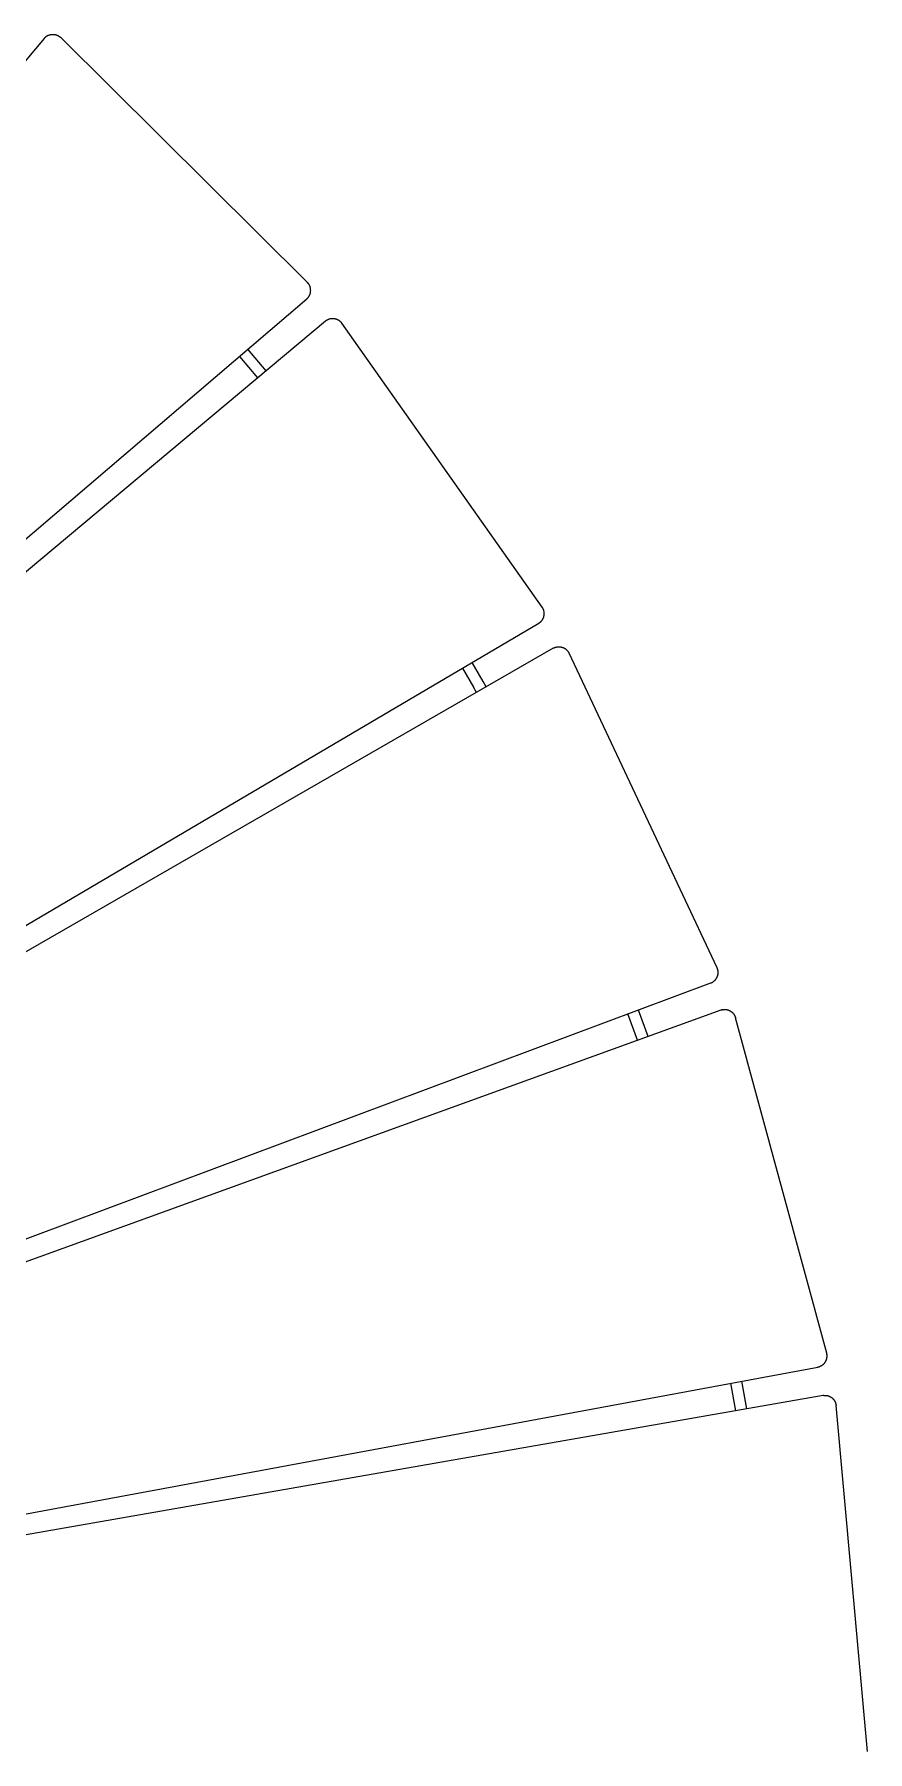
# Model space of a CAD drawing. Header units: millimetres. Extents: x -263 to 4879, y -277 to 2995.
# Drawn here: x 1275 to 1573, y 556 to 1170 of the extents above; entities that cross this region are included whole.
import ezdxf

# ---------------------------------------------------------------- set-up
doc = ezdxf.new("R2010")
doc.units = ezdxf.units.MM
doc.layers.add('ZANO_R', color=7, linetype='Continuous', lineweight=0)

msp = doc.modelspace()

# ---------------------------------------------------------------- linework, layer by layer
at = {"layer": 'ZANO_R'}
for p, q in [((1278.5, 1168.68), (977.95, 811.65)), ((1278.57, 1168.77), (1278.5, 1168.68)), ((1278.64, 1168.85), (1278.57, 1168.77)), ((1278.72, 1168.92), (1278.64, 1168.85)), ((1278.72, 1168.92), (1278.82, 1169.02)), ((1278.82, 1169.02), (1278.92, 1169.11)), ((1278.92, 1169.11), (1279.02, 1169.2)), ((1279.02, 1169.2), (1279.13, 1169.29)), ((1279.13, 1169.29), (1279.24, 1169.37)), ((1279.24, 1169.37), (1279.35, 1169.44)), ((1279.35, 1169.44), (1279.47, 1169.52)), ((1279.47, 1169.52), (1279.58, 1169.59)), ((1279.58, 1169.59), (1279.7, 1169.65)), ((1279.7, 1169.65), (1279.83, 1169.71)), ((1279.83, 1169.71), (1279.95, 1169.77)), ((1279.95, 1169.77), (1280.08, 1169.82)), ((1280.08, 1169.82), (1280.2, 1169.87)), ((1280.2, 1169.87), (1280.33, 1169.91)), ((1280.33, 1169.91), (1280.46, 1169.95)), ((1280.46, 1169.95), (1280.6, 1169.99)), ((1280.6, 1169.99), (1280.73, 1170.02)), ((1280.73, 1170.02), (1280.86, 1170.05)), ((1280.86, 1170.05), (1281, 1170.07)), ((1281, 1170.07), (1281.13, 1170.08)), ((1281.13, 1170.08), (1281.27, 1170.1)), ((1281.27, 1170.1), (1281.41, 1170.1)), ((1281.41, 1170.1), (1281.54, 1170.11)), ((1281.54, 1170.11), (1281.68, 1170.1)), ((1281.68, 1170.1), (1281.82, 1170.1)), ((1281.82, 1170.1), (1281.95, 1170.09)), ((1281.95, 1170.09), (1282.09, 1170.07)), ((1282.09, 1170.07), (1282.22, 1170.05)), ((1282.22, 1170.05), (1282.36, 1170.03)), ((1282.36, 1170.03), (1282.49, 1170)), ((1282.49, 1170), (1282.62, 1169.96)), ((1282.62, 1169.96), (1282.75, 1169.92)), ((1282.75, 1169.92), (1282.88, 1169.88)), ((1282.88, 1169.88), (1283.01, 1169.83)), ((1283.01, 1169.83), (1283.14, 1169.78)), ((1283.14, 1169.78), (1283.26, 1169.72)), ((1283.26, 1169.72), (1283.38, 1169.66)), ((1283.38, 1169.66), (1283.51, 1169.6)), ((1283.51, 1169.6), (1283.62, 1169.53)), ((1283.62, 1169.53), (1283.74, 1169.46)), ((1283.74, 1169.46), (1283.85, 1169.38)), ((1283.85, 1169.38), (1283.96, 1169.3)), ((1283.96, 1169.3), (1284.07, 1169.22)), ((1284.07, 1169.22), (1284.18, 1169.13)), ((1284.18, 1169.13), (1284.28, 1169.04)), ((1284.28, 1169.04), (1284.38, 1168.94)), ((1372.5, 1081.44), (1284.38, 1168.94)), ((1372.6, 1081.35), (1372.5, 1081.44)), ((1372.69, 1081.25), (1372.6, 1081.35)), ((1372.78, 1081.14), (1372.69, 1081.25)), ((1372.86, 1081.03), (1372.78, 1081.14)), ((1372.95, 1080.92), (1372.86, 1081.03)), ((1373.02, 1080.81), (1372.95, 1080.92)), ((1373.1, 1080.7), (1373.02, 1080.81)), ((1373.17, 1080.58), (1373.1, 1080.7)), ((1373.23, 1080.46), (1373.17, 1080.58)), ((1373.29, 1080.34), (1373.23, 1080.46)), ((1373.35, 1080.21), (1373.29, 1080.34)), ((1373.4, 1080.09), (1373.35, 1080.21)), ((1373.45, 1079.96), (1373.4, 1080.09)), ((1017.41, 772.47), (1372.28, 1075.56)), ((1372.28, 1075.56), (1372.37, 1075.64)), ((1372.37, 1075.64), (1372.45, 1075.71)), ((1372.45, 1075.71), (1372.52, 1075.79)), ((1372.52, 1075.79), (1372.62, 1075.89)), ((1372.62, 1075.89), (1372.71, 1075.99)), ((1372.71, 1075.99), (1372.8, 1076.09)), ((1372.8, 1076.09), (1372.88, 1076.2)), ((1372.88, 1076.2), (1372.96, 1076.31)), ((1372.96, 1076.31), (1373.04, 1076.42)), ((1373.04, 1076.42), (1373.11, 1076.54)), ((1373.11, 1076.54), (1373.18, 1076.66)), ((1373.18, 1076.66), (1373.24, 1076.78)), ((1373.24, 1076.78), (1373.3, 1076.9)), ((1373.3, 1076.9), (1373.36, 1077.03)), ((1373.36, 1077.03), (1373.41, 1077.15)), ((1373.41, 1077.15), (1373.46, 1077.28)), ((1373.49, 1079.83), (1373.45, 1079.96)), ((1373.46, 1077.28), (1373.5, 1077.41)), ((1373.53, 1079.7), (1373.49, 1079.83)), ((1373.5, 1077.41), (1373.54, 1077.54)), ((1373.57, 1079.57), (1373.53, 1079.7)), ((1373.54, 1077.54), (1373.58, 1077.67)), ((1373.6, 1079.43), (1373.57, 1079.57)), ((1373.58, 1077.67), (1373.6, 1077.81)), ((1373.62, 1079.3), (1373.6, 1079.43)), ((1373.6, 1077.81), (1373.63, 1077.94)), ((1373.65, 1079.16), (1373.62, 1079.3)), ((1373.63, 1077.94), (1373.65, 1078.08)), ((1373.66, 1079.03), (1373.65, 1079.16)), ((1373.65, 1078.08), (1373.67, 1078.21)), ((1373.68, 1078.89), (1373.66, 1079.03)), ((1373.67, 1078.21), (1373.68, 1078.35)), ((1373.68, 1078.76), (1373.68, 1078.89)), ((1373.69, 1078.62), (1373.68, 1078.76)), ((1373.68, 1078.48), (1373.69, 1078.62)), ((1373.68, 1078.35), (1373.68, 1078.48)), ((1379.14, 1067.79), (1379.05, 1067.73)), ((1379.23, 1067.86), (1379.14, 1067.79)), ((1379.23, 1067.86), (1379.34, 1067.93)), ((1379.34, 1067.93), (1379.45, 1068.01)), ((1379.45, 1068.01), (1379.57, 1068.08)), ((1379.57, 1068.08), (1379.69, 1068.14)), ((1379.69, 1068.14), (1379.82, 1068.2)), ((1379.82, 1068.2), (1379.94, 1068.26)), ((1379.94, 1068.26), (1380.07, 1068.31)), ((1380.07, 1068.31), (1380.19, 1068.36)), ((1380.19, 1068.36), (1380.32, 1068.4)), ((1380.32, 1068.4), (1380.45, 1068.44)), ((1380.45, 1068.44), (1380.59, 1068.48)), ((1380.59, 1068.48), (1380.72, 1068.51)), ((1380.72, 1068.51), (1380.85, 1068.53)), ((1380.85, 1068.53), (1380.99, 1068.55)), ((1380.99, 1068.55), (1381.12, 1068.57)), ((1381.12, 1068.57), (1381.26, 1068.58)), ((1381.26, 1068.58), (1381.4, 1068.59)), ((1381.4, 1068.59), (1381.53, 1068.59)), ((1381.53, 1068.59), (1381.67, 1068.59)), ((1381.67, 1068.59), (1381.81, 1068.58)), ((1381.81, 1068.58), (1381.94, 1068.57)), ((1381.94, 1068.57), (1382.08, 1068.55)), ((1382.08, 1068.55), (1382.21, 1068.53)), ((1382.21, 1068.53), (1382.35, 1068.51)), ((1382.35, 1068.51), (1382.48, 1068.48)), ((1382.48, 1068.48), (1382.61, 1068.44)), ((1382.61, 1068.44), (1382.74, 1068.4)), ((1382.74, 1068.4), (1382.87, 1068.36)), ((1382.87, 1068.36), (1383, 1068.31)), ((1383, 1068.31), (1383.13, 1068.26)), ((1383.13, 1068.26), (1383.25, 1068.2)), ((1383.25, 1068.2), (1383.37, 1068.14)), ((1383.37, 1068.14), (1383.49, 1068.08)), ((1383.49, 1068.08), (1383.61, 1068.01)), ((1383.61, 1068.01), (1383.73, 1067.93)), ((1383.73, 1067.93), (1383.84, 1067.86)), ((1383.84, 1067.86), (1383.95, 1067.78)), ((1383.95, 1067.78), (1384.06, 1067.69)), ((1378.97, 1067.66), (1020.98, 768.24)), ((1379.05, 1067.73), (1378.97, 1067.66)), ((1384.06, 1067.69), (1384.16, 1067.6)), ((1384.16, 1067.6), (1384.26, 1067.51)), ((1384.26, 1067.51), (1384.36, 1067.42)), ((1384.36, 1067.42), (1384.46, 1067.32)), ((1384.46, 1067.32), (1384.55, 1067.22)), ((1384.55, 1067.22), (1384.64, 1067.11)), ((1384.64, 1067.11), (1384.72, 1067.01)), ((1384.72, 1067.01), (1384.8, 1066.9)), ((1456.4, 965.42), (1384.8, 1066.9)), ((1357.75, 1049.91), (1351.25, 1057.6)), ((1348.21, 1055), (1354.68, 1047.35)), ((1456.47, 965.31), (1456.4, 965.42)), ((1456.55, 965.19), (1456.47, 965.31)), ((1456.61, 965.07), (1456.55, 965.19)), ((1456.68, 964.95), (1456.61, 965.07)), ((1456.74, 964.83), (1456.68, 964.95)), ((1456.8, 964.71), (1456.74, 964.83)), ((1456.85, 964.58), (1456.8, 964.71)), ((1456.9, 964.45), (1456.85, 964.58)), ((1456.94, 964.32), (1456.9, 964.45)), ((1456.98, 964.19), (1456.94, 964.32)), ((1457.01, 964.06), (1456.98, 964.19)), ((1457.04, 963.93), (1457.01, 964.06)), ((1457.07, 963.79), (1457.04, 963.93)), ((1457.09, 963.66), (1457.07, 963.79)), ((1457.11, 963.52), (1457.09, 963.66)), ((1457.12, 963.39), (1457.11, 963.52)), ((1053.04, 722.8), (1455.16, 959.67)), ((1455.16, 959.67), (1455.25, 959.72)), ((1455.25, 959.72), (1455.34, 959.78)), ((1455.34, 959.78), (1455.43, 959.85)), ((1455.43, 959.85), (1455.54, 959.93)), ((1455.54, 959.93), (1455.65, 960.01)), ((1455.65, 960.01), (1455.76, 960.1)), ((1455.76, 960.1), (1455.86, 960.19)), ((1455.86, 960.19), (1455.96, 960.29)), ((1455.96, 960.29), (1456.05, 960.38)), ((1456.05, 960.38), (1456.14, 960.49)), ((1456.14, 960.49), (1456.23, 960.59)), ((1456.23, 960.59), (1456.31, 960.7)), ((1456.31, 960.7), (1456.39, 960.81)), ((1456.39, 960.81), (1456.47, 960.92)), ((1456.47, 960.92), (1456.54, 961.04)), ((1456.54, 961.04), (1456.61, 961.15)), ((1456.61, 961.15), (1456.68, 961.27)), ((1456.68, 961.27), (1456.74, 961.4)), ((1456.74, 961.4), (1456.8, 961.52)), ((1456.8, 961.52), (1456.85, 961.65)), ((1456.85, 961.65), (1456.9, 961.77)), ((1456.9, 961.77), (1456.94, 961.9)), ((1456.94, 961.9), (1456.98, 962.03)), ((1456.98, 962.03), (1457.01, 962.17)), ((1457.01, 962.17), (1457.04, 962.3)), ((1457.04, 962.3), (1457.07, 962.43)), ((1457.07, 962.43), (1457.09, 962.57)), ((1457.09, 962.57), (1457.11, 962.7)), ((1457.11, 962.7), (1457.12, 962.84)), ((1457.13, 963.25), (1457.12, 963.39)), ((1457.12, 962.84), (1457.13, 962.98)), ((1457.13, 963.11), (1457.13, 963.25)), ((1457.13, 962.98), (1457.13, 963.11)), ((1461.43, 951.14), (1461.56, 951.17)), ((1461.56, 951.17), (1461.7, 951.2)), ((1461.7, 951.2), (1461.83, 951.22)), ((1461.83, 951.22), (1461.97, 951.23)), ((1461.97, 951.23), (1462.1, 951.25)), ((1462.1, 951.25), (1462.24, 951.25)), ((1462.24, 951.25), (1462.38, 951.25)), ((1462.38, 951.25), (1462.51, 951.25)), ((1462.51, 951.25), (1462.65, 951.24)), ((1462.65, 951.24), (1462.79, 951.23)), ((1462.79, 951.23), (1462.92, 951.21)), ((1462.92, 951.21), (1463.06, 951.19)), ((1463.06, 951.19), (1463.19, 951.17)), ((1460.37, 950.72), (1055.83, 718.01)), ((1435.3, 938.82), (1431.33, 945.63)), ((1460.46, 950.77), (1460.37, 950.72)), ((1460.56, 950.82), (1460.46, 950.77)), ((1460.66, 950.87), (1460.56, 950.82)), ((1460.66, 950.87), (1460.78, 950.93)), ((1460.78, 950.93), (1460.91, 950.98)), ((1460.91, 950.98), (1461.04, 951.03)), ((1461.04, 951.03), (1461.17, 951.07)), ((1461.17, 951.07), (1461.3, 951.11)), ((1461.3, 951.11), (1461.43, 951.14)), ((1463.19, 951.17), (1463.32, 951.14)), ((1463.32, 951.14), (1463.46, 951.1)), ((1463.46, 951.1), (1463.59, 951.06)), ((1463.59, 951.06), (1463.72, 951.02)), ((1463.72, 951.02), (1463.84, 950.97)), ((1463.84, 950.97), (1463.97, 950.92)), ((1463.97, 950.92), (1464.09, 950.86)), ((1464.09, 950.86), (1464.22, 950.8)), ((1464.22, 950.8), (1464.34, 950.73)), ((1464.34, 950.73), (1464.45, 950.66)), ((1464.45, 950.66), (1464.57, 950.59)), ((1464.57, 950.59), (1464.68, 950.51)), ((1464.68, 950.51), (1464.79, 950.43)), ((1464.79, 950.43), (1464.9, 950.35)), ((1464.9, 950.35), (1465, 950.26)), ((1465, 950.26), (1465.1, 950.17)), ((1465.1, 950.17), (1465.2, 950.07)), ((1465.2, 950.07), (1465.29, 949.97)), ((1465.29, 949.97), (1465.39, 949.87)), ((1465.39, 949.87), (1465.47, 949.77)), ((1465.47, 949.77), (1465.56, 949.66)), ((1465.56, 949.66), (1465.64, 949.55)), ((1465.64, 949.55), (1465.71, 949.43)), ((1465.71, 949.43), (1465.79, 949.32)), ((1465.79, 949.32), (1465.86, 949.2)), ((1465.86, 949.2), (1465.92, 949.08)), ((1465.92, 949.08), (1465.98, 948.96)), ((1518.87, 836.59), (1465.98, 948.96)), ((1427.88, 943.6), (1431.84, 936.82)), ((1432.92, 934.93), (1431.84, 936.82)), ((1436.39, 936.93), (1435.3, 938.82)), ((1518.92, 836.47), (1518.87, 836.59)), ((1518.97, 836.34), (1518.92, 836.47)), ((1519.02, 836.21), (1518.97, 836.34)), ((1519.06, 836.08), (1519.02, 836.21)), ((1519.1, 835.95), (1519.06, 836.08)), ((1519.14, 835.82), (1519.1, 835.95)), ((1519.17, 835.69), (1519.14, 835.82)), ((1519.19, 835.55), (1519.17, 835.69)), ((1519.21, 835.42), (1519.19, 835.55)), ((1519.23, 835.28), (1519.21, 835.42)), ((1519.22, 834.46), (1519.24, 834.6)), ((1519.24, 835.15), (1519.23, 835.28)), ((1519.25, 835.01), (1519.24, 835.15)), ((1519.24, 834.74), (1519.25, 834.87)), ((1519.24, 834.6), (1519.24, 834.74)), ((1519.25, 834.87), (1519.25, 835.01)), ((1079.51, 667.7), (1516.65, 831.14)), ((1516.65, 831.14), (1516.75, 831.18)), ((1516.75, 831.18), (1516.85, 831.22)), ((1516.85, 831.22), (1516.95, 831.27)), ((1516.95, 831.27), (1517.07, 831.33)), ((1517.07, 831.33), (1517.19, 831.39)), ((1517.19, 831.39), (1517.31, 831.46)), ((1517.31, 831.46), (1517.43, 831.53)), ((1517.43, 831.53), (1517.54, 831.61)), ((1517.54, 831.61), (1517.65, 831.69)), ((1517.65, 831.69), (1517.76, 831.78)), ((1517.76, 831.78), (1517.86, 831.86)), ((1517.86, 831.86), (1517.97, 831.95)), ((1517.97, 831.95), (1518.06, 832.05)), ((1518.06, 832.05), (1518.16, 832.15)), ((1518.16, 832.15), (1518.25, 832.25)), ((1518.25, 832.25), (1518.34, 832.35)), ((1518.34, 832.35), (1518.42, 832.46)), ((1518.42, 832.46), (1518.51, 832.57)), ((1518.51, 832.57), (1518.58, 832.68)), ((1518.58, 832.68), (1518.66, 832.8)), ((1518.66, 832.8), (1518.73, 832.91)), ((1518.73, 832.91), (1518.79, 833.03)), ((1518.79, 833.03), (1518.85, 833.16)), ((1518.85, 833.16), (1518.91, 833.28)), ((1518.91, 833.28), (1518.96, 833.41)), ((1518.96, 833.41), (1519.01, 833.53)), ((1519.01, 833.53), (1519.05, 833.66)), ((1519.05, 833.66), (1519.09, 833.79)), ((1519.09, 833.79), (1519.13, 833.93)), ((1519.13, 833.93), (1519.16, 834.06)), ((1519.16, 834.06), (1519.19, 834.19)), ((1519.19, 834.19), (1519.21, 834.33)), ((1519.21, 834.33), (1519.22, 834.46)), ((1520.22, 821.43), (1081.42, 662.5)), ((1490.47, 810.65), (1487, 820.06)), ((1494.23, 812.01), (1490.75, 821.46)), ((1520.33, 821.46), (1520.22, 821.43)), ((1520.43, 821.49), (1520.33, 821.46)), ((1520.54, 821.53), (1520.43, 821.49)), ((1520.54, 821.53), (1520.67, 821.56)), ((1520.67, 821.56), (1520.8, 821.59)), ((1520.8, 821.59), (1520.94, 821.61)), ((1520.94, 821.61), (1521.07, 821.63)), ((1521.07, 821.63), (1521.21, 821.65)), ((1521.21, 821.65), (1521.34, 821.66)), ((1521.34, 821.66), (1521.48, 821.66)), ((1521.48, 821.66), (1521.62, 821.66)), ((1521.62, 821.66), (1521.75, 821.66)), ((1521.75, 821.66), (1521.89, 821.65)), ((1521.89, 821.65), (1522.03, 821.64)), ((1522.03, 821.64), (1522.16, 821.62)), ((1522.16, 821.62), (1522.3, 821.6)), ((1522.3, 821.6), (1522.43, 821.57)), ((1522.43, 821.57), (1522.56, 821.54)), ((1522.56, 821.54), (1522.69, 821.51)), ((1522.69, 821.51), (1522.83, 821.47)), ((1522.83, 821.47), (1522.95, 821.42)), ((1522.95, 821.42), (1523.08, 821.37)), ((1523.08, 821.37), (1523.21, 821.32)), ((1523.21, 821.32), (1523.33, 821.26)), ((1523.33, 821.26), (1523.45, 821.2)), ((1523.45, 821.2), (1523.57, 821.14)), ((1523.57, 821.14), (1523.69, 821.07)), ((1523.69, 821.07), (1523.81, 820.99)), ((1523.81, 820.99), (1523.92, 820.91)), ((1523.92, 820.91), (1524.03, 820.83)), ((1524.03, 820.83), (1524.13, 820.75)), ((1524.13, 820.75), (1524.24, 820.66)), ((1524.24, 820.66), (1524.34, 820.57)), ((1524.34, 820.57), (1524.44, 820.47)), ((1524.44, 820.47), (1524.53, 820.37)), ((1524.53, 820.37), (1524.62, 820.27)), ((1524.62, 820.27), (1524.71, 820.17)), ((1524.71, 820.17), (1524.79, 820.06)), ((1524.79, 820.06), (1524.87, 819.95)), ((1524.87, 819.95), (1524.95, 819.83)), ((1524.95, 819.83), (1525.02, 819.72)), ((1525.02, 819.72), (1525.09, 819.6)), ((1525.09, 819.6), (1525.15, 819.48)), ((1525.15, 819.48), (1525.21, 819.35)), ((1525.21, 819.35), (1525.27, 819.23)), ((1525.27, 819.23), (1525.32, 819.1)), ((1525.32, 819.1), (1525.37, 818.98)), ((1525.37, 818.98), (1525.41, 818.85)), ((1525.41, 818.85), (1525.45, 818.71)), ((1558.02, 698.87), (1525.45, 818.71)), ((1096.01, 608.84), (1554.89, 693.89)), ((1554.89, 693.89), (1554.99, 693.91)), ((1554.99, 693.91), (1555.1, 693.94)), ((1555.1, 693.94), (1555.21, 693.96)), ((1555.21, 693.96), (1555.34, 694)), ((1555.34, 694), (1555.47, 694.04)), ((1555.47, 694.04), (1555.6, 694.09)), ((1555.6, 694.09), (1555.72, 694.14)), ((1555.72, 694.14), (1555.85, 694.2)), ((1555.85, 694.2), (1555.97, 694.26)), ((1555.97, 694.26), (1556.09, 694.32)), ((1556.09, 694.32), (1556.21, 694.39)), ((1556.21, 694.39), (1556.32, 694.46)), ((1556.32, 694.46), (1556.44, 694.54)), ((1556.44, 694.54), (1556.55, 694.62)), ((1556.55, 694.62), (1556.66, 694.7)), ((1556.66, 694.7), (1556.76, 694.79)), ((1556.76, 694.79), (1556.86, 694.88)), ((1556.86, 694.88), (1556.96, 694.97)), ((1556.96, 694.97), (1557.06, 695.07)), ((1557.06, 695.07), (1557.15, 695.17)), ((1557.15, 695.17), (1557.24, 695.27)), ((1557.24, 695.27), (1557.33, 695.38)), ((1557.33, 695.38), (1557.41, 695.49)), ((1557.41, 695.49), (1557.48, 695.6)), ((1557.48, 695.6), (1557.56, 695.72)), ((1557.56, 695.72), (1557.63, 695.84)), ((1557.63, 695.84), (1557.69, 695.96)), ((1557.69, 695.96), (1557.76, 696.08)), ((1557.76, 696.08), (1557.81, 696.2)), ((1557.81, 696.2), (1557.87, 696.33)), ((1557.87, 696.33), (1557.92, 696.45)), ((1557.92, 696.45), (1557.96, 696.58)), ((1557.96, 696.58), (1558, 696.71)), ((1558, 696.71), (1558.04, 696.85)), ((1558.05, 698.74), (1558.02, 698.87)), ((1558.04, 696.85), (1558.07, 696.98)), ((1558.08, 698.61), (1558.05, 698.74)), ((1558.07, 696.98), (1558.09, 697.11)), ((1558.1, 698.47), (1558.08, 698.61)), ((1558.09, 697.11), (1558.12, 697.25)), ((1558.12, 698.34), (1558.1, 698.47)), ((1558.14, 698.2), (1558.12, 698.34)), ((1558.12, 697.25), (1558.13, 697.38)), ((1558.13, 697.38), (1558.15, 697.52)), ((1558.15, 698.06), (1558.14, 698.2)), ((1558.16, 697.93), (1558.15, 698.06)), ((1558.15, 697.66), (1558.16, 697.79)), ((1558.15, 697.52), (1558.15, 697.66)), ((1558.16, 697.79), (1558.16, 697.93)), ((1525.56, 678.26), (1523.78, 688.13)), ((1529.5, 678.95), (1527.71, 688.85)), ((1556.72, 683.7), (1096.99, 603.39)), ((1556.83, 683.72), (1556.72, 683.7)), ((1556.94, 683.73), (1556.83, 683.72)), ((1557.05, 683.74), (1556.94, 683.73)), ((1557.05, 683.74), (1557.18, 683.75)), ((1557.18, 683.75), (1557.32, 683.76)), ((1557.32, 683.76), (1557.45, 683.76)), ((1557.45, 683.76), (1557.59, 683.76)), ((1557.59, 683.76), (1557.73, 683.75)), ((1557.73, 683.75), (1557.86, 683.73)), ((1557.86, 683.73), (1558, 683.72)), ((1558, 683.72), (1558.13, 683.69)), ((1558.13, 683.69), (1558.27, 683.67)), ((1558.27, 683.67), (1558.4, 683.64)), ((1558.4, 683.64), (1558.53, 683.6)), ((1558.53, 683.6), (1558.66, 683.56)), ((1558.66, 683.56), (1558.79, 683.51)), ((1558.79, 683.51), (1558.92, 683.46)), ((1558.92, 683.46), (1559.04, 683.41)), ((1559.04, 683.41), (1559.17, 683.35)), ((1559.17, 683.35), (1559.29, 683.29)), ((1559.29, 683.29), (1559.41, 683.22)), ((1559.41, 683.22), (1559.53, 683.15)), ((1559.53, 683.15), (1559.64, 683.08)), ((1559.64, 683.08), (1559.75, 683)), ((1559.75, 683), (1559.86, 682.92)), ((1559.86, 682.92), (1559.97, 682.83)), ((1559.97, 682.83), (1560.07, 682.74)), ((1560.07, 682.74), (1560.17, 682.65)), ((1560.17, 682.65), (1560.27, 682.56)), ((1560.27, 682.56), (1560.36, 682.46)), ((1560.36, 682.46), (1560.45, 682.35)), ((1560.45, 682.35), (1560.54, 682.25)), ((1560.54, 682.25), (1560.62, 682.14)), ((1560.62, 682.14), (1560.7, 682.03)), ((1560.7, 682.03), (1560.78, 681.92)), ((1560.78, 681.92), (1560.85, 681.8)), ((1560.85, 681.8), (1560.92, 681.68)), ((1560.92, 681.68), (1560.98, 681.56)), ((1560.98, 681.56), (1561.04, 681.44)), ((1561.04, 681.44), (1561.1, 681.31)), ((1561.1, 681.31), (1561.15, 681.18)), ((1561.15, 681.18), (1561.19, 681.06)), ((1561.19, 681.06), (1561.23, 680.93)), ((1561.23, 680.93), (1561.27, 680.8)), ((1561.27, 680.8), (1561.31, 680.66)), ((1561.31, 680.66), (1561.33, 680.53)), ((1561.33, 680.53), (1561.36, 680.39)), ((1561.36, 680.39), (1561.38, 680.26)), ((1561.38, 680.26), (1561.39, 680.12)), ((1572.66, 556.45), (1561.39, 680.12))]:
    msp.add_line(p, q, dxfattribs=at)

doc.saveas('drawing.dxf')
